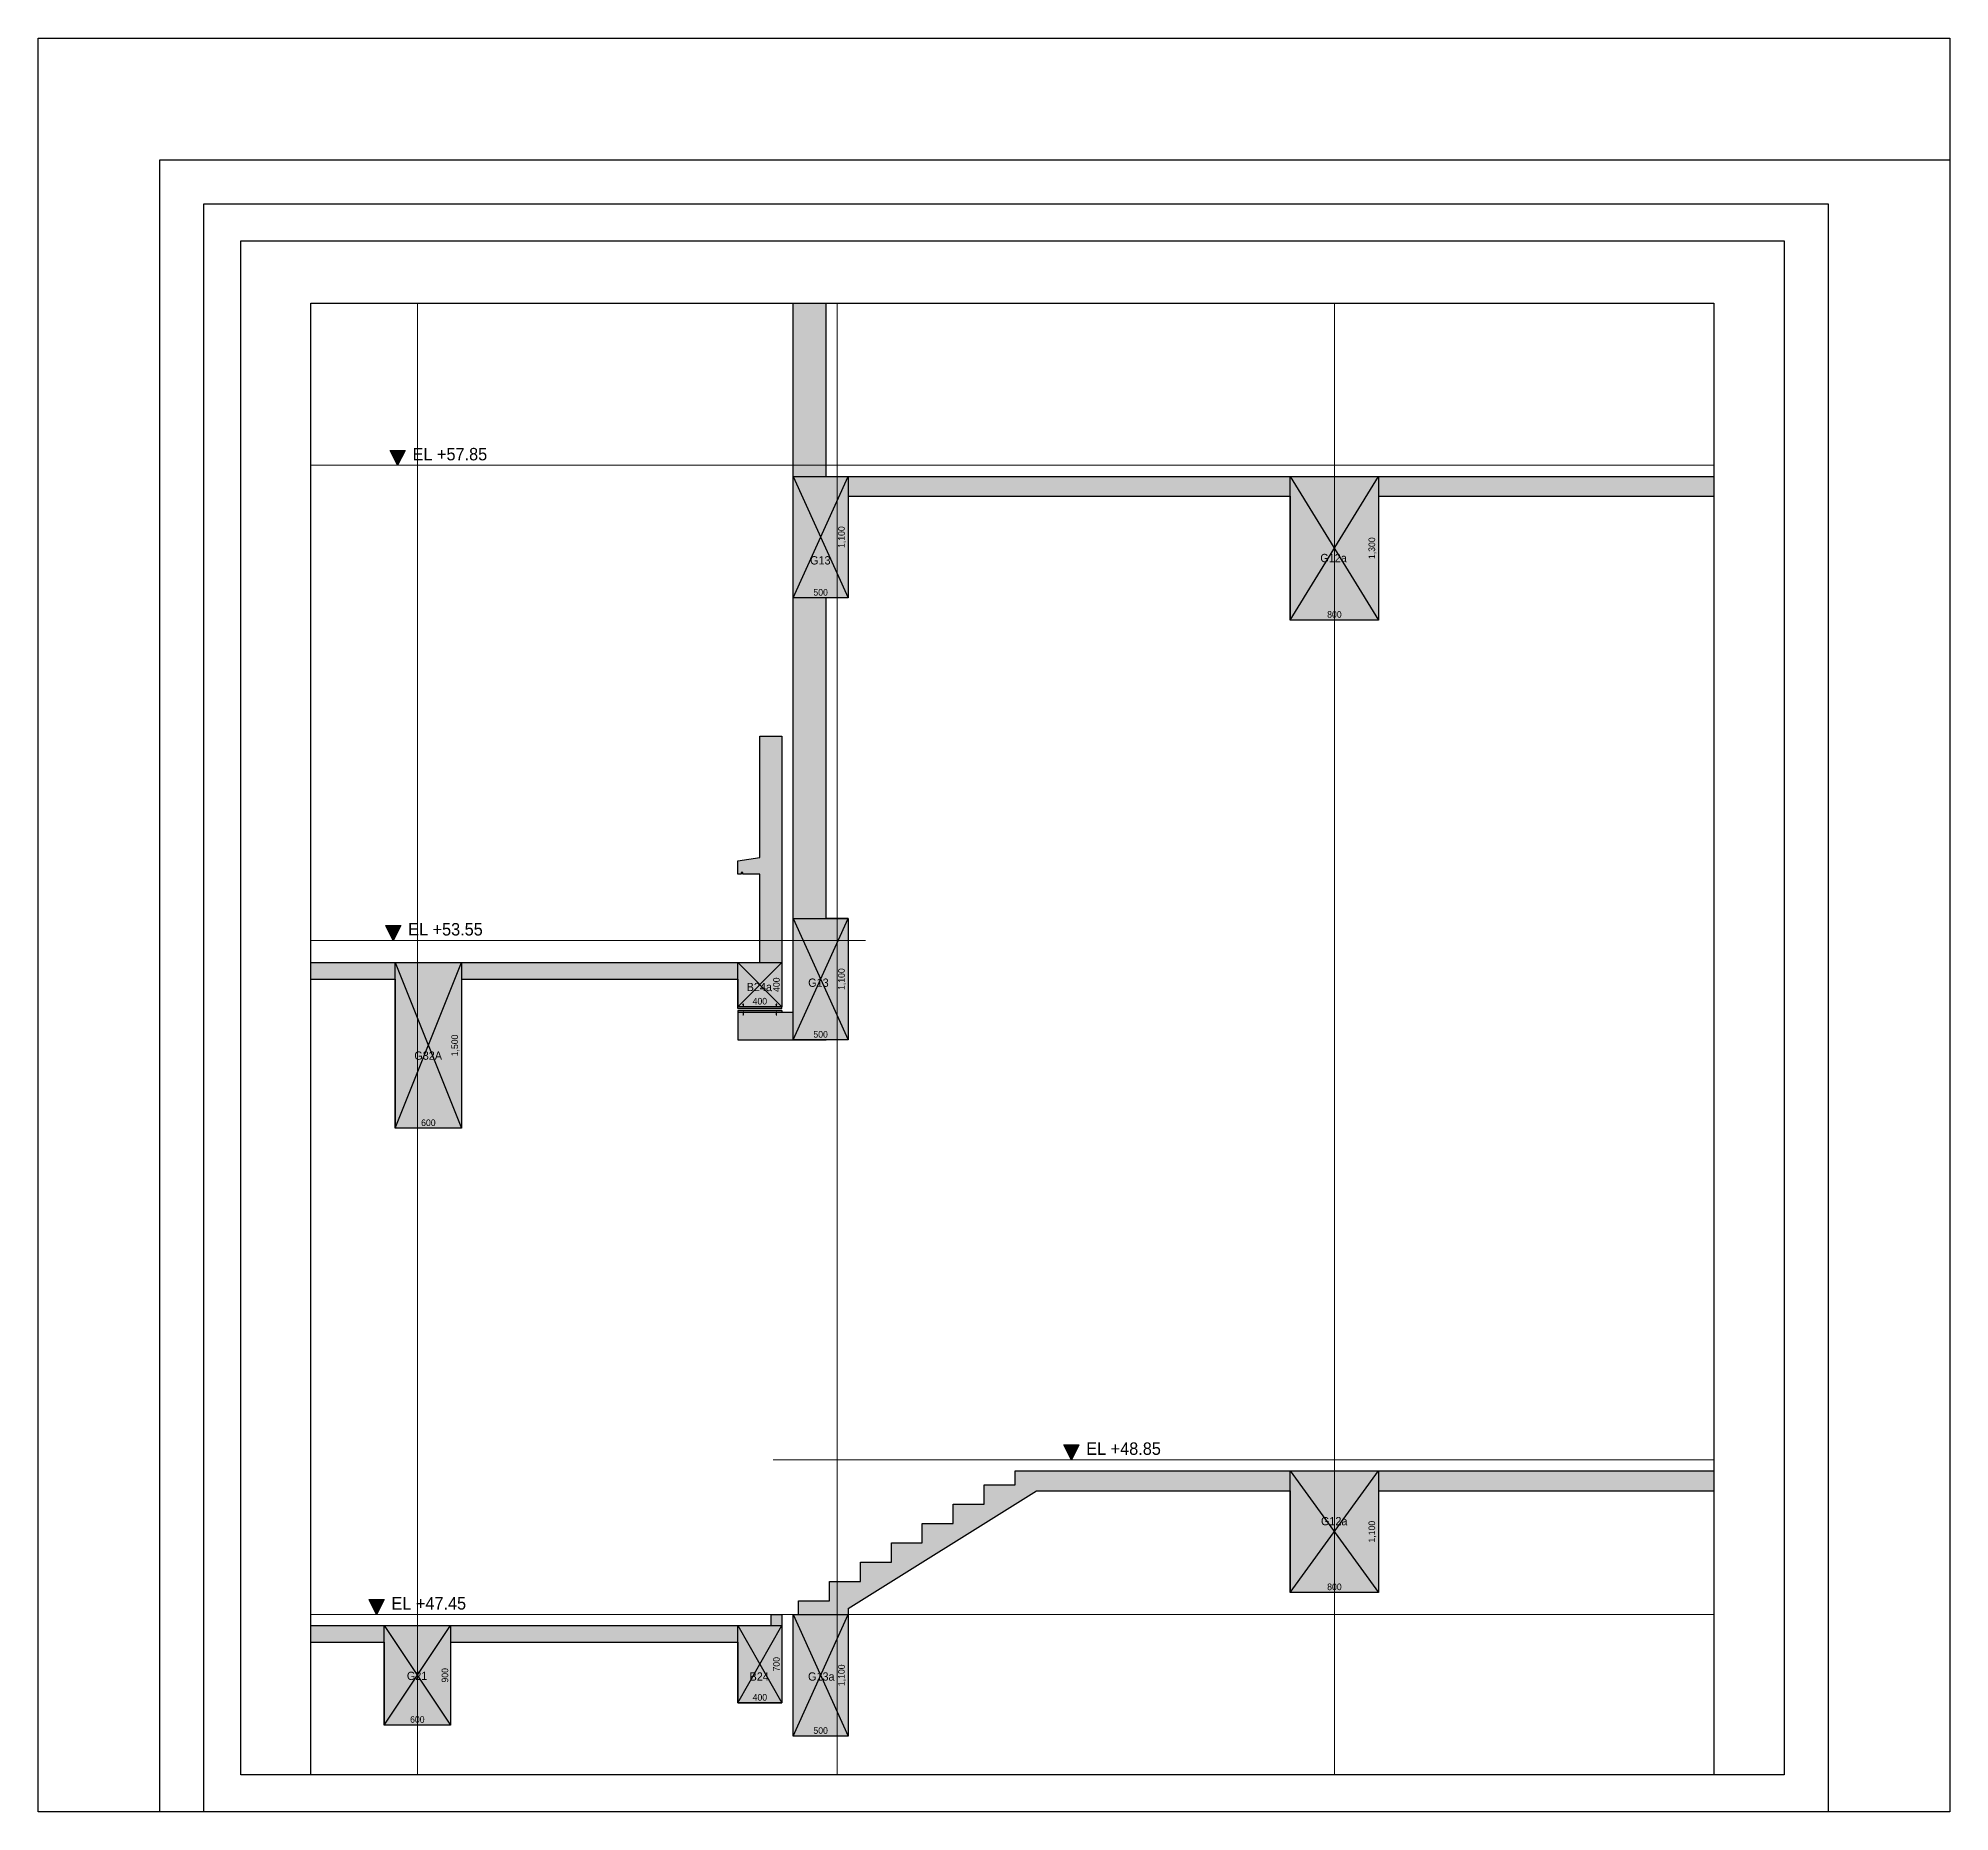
# Model space of a CAD drawing. Header units: millimetres. Extents: x 0 to 80242, y -11000 to 16050.
# Drawn here: x 17500 to 34800, y 0 to 16050 of the extents above; entities that cross this region are included whole.
import ezdxf
from ezdxf.enums import TextEntityAlignment as Align

# ---------------------------------------------------------------- set-up
doc = ezdxf.new("R2010")
doc.units = ezdxf.units.MM
doc.header["$LTSCALE"] = 60
doc.layers.get('Defpoints').update_dxf_attribs({"color": 161})
doc.layers.add('A-CON', color=2, linetype='Continuous')
doc.layers.add('구조SOLID', color=253, linetype='Continuous')
doc.layers.add('AS-HIDLINE', color=205, linetype='Continuous', plot=False)
doc.layers.add('NOPLOT', color=191, linetype='Continuous', plot=False)
doc.layers.add('CEN', color=1, linetype='Continuous', lineweight=9)
doc.styles.add('Gdim', font='Dotum.ttf')
doc.styles.add('Gtx', font='Dotum.ttf')
doc.dimstyles.new('G-Xdim', dxfattribs={"dimscale": 30, "dimtxt": 2, "dimasz": 1, "dimexe": 1.2, "dimexo": 1.2, "dimgap": 0, "dimtad": 1, "dimdec": 1, "dimdsep": 46, "dimlunit": 6, "dimtxsty": 'Gdim', "dimcen": 1, "dimse1": 1, "dimse2": 1, "dimsd1": 1, "dimsd2": 1, "dimclrd": 1, "dimclre": 1, "dimclrt": 256, "dimadec": 0, "dimazin": 0, "dimtfac": 1, "dimtdec": 1, "dimtix": 1, "dimtmove": 2, "dimatfit": 1, "dimfxl": 0, "dimtolj": 1, "dimlwd": -1, "dimlwe": -1, "dimarcsym": 0})

# ---------------------------------------------------------------- blocks, each defined once
blk = doc.blocks.new('*D74')
at = {"layer": 'Defpoints', "color": 0, "linetype": 'Continuous', "transparency": 16777216}
for p in [(-700, -1100), (100, -1080), (100, -1100)]:
    blk.add_point(p, dxfattribs=at)
at = {"layer": 'AS-HIDLINE', "linetype": 'Continuous', "transparency": 16777216, "insert": (-300, -1050), "char_height": 60, "attachment_point": 5, "style": 'Gdim'}
blk.add_mtext('\\A1;800', dxfattribs=at)
blk = doc.blocks.new('*D75')
at = {"layer": 'Defpoints', "color": 0, "linetype": 'Continuous', "transparency": 16777216}
for p in [(100, 0), (80, 0), (100, -1100)]:
    blk.add_point(p, dxfattribs=at)
at = {"layer": 'AS-HIDLINE', "linetype": 'Continuous', "transparency": 16777216, "insert": (44, -550), "char_height": 60, "attachment_point": 5, "rotation": 90, "style": 'Gdim'}
blk.add_mtext('\\A1;1,100', dxfattribs=at)
blk = doc.blocks.new('*D56')
at = {"layer": 'Defpoints', "color": 0, "linetype": 'Continuous', "transparency": 16777216}
for p in [(-500, -1100), (0, -1080), (0, -1100)]:
    blk.add_point(p, dxfattribs=at)
at = {"layer": 'AS-HIDLINE', "linetype": 'Continuous', "transparency": 16777216, "insert": (-250, -1050), "char_height": 60, "attachment_point": 5, "style": 'Gdim'}
blk.add_mtext('\\A1;500', dxfattribs=at)
blk = doc.blocks.new('*D57')
at = {"layer": 'Defpoints', "color": 0, "linetype": 'Continuous', "transparency": 16777216}
for p in [(0, 0), (-20, 0), (0, -1100)]:
    blk.add_point(p, dxfattribs=at)
at = {"layer": 'AS-HIDLINE', "linetype": 'Continuous', "transparency": 16777216, "insert": (-56, -550), "char_height": 60, "attachment_point": 5, "rotation": 90, "style": 'Gdim'}
blk.add_mtext('\\A1;1,100', dxfattribs=at)
blk = doc.blocks.new('*D65')
at = {"layer": 'Defpoints', "color": 0, "linetype": 'Continuous', "transparency": 16777216}
for p in [(-600, -900), (0, -880), (0, -900)]:
    blk.add_point(p, dxfattribs=at)
at = {"layer": 'AS-HIDLINE', "linetype": 'Continuous', "transparency": 16777216, "insert": (-300, -850), "char_height": 60, "attachment_point": 5, "style": 'Gdim'}
blk.add_mtext('\\A1;600', dxfattribs=at)
blk = doc.blocks.new('*D66')
at = {"layer": 'Defpoints', "color": 0, "linetype": 'Continuous', "transparency": 16777216}
for p in [(0, 0), (-20, 0), (0, -900)]:
    blk.add_point(p, dxfattribs=at)
at = {"layer": 'AS-HIDLINE', "linetype": 'Continuous', "transparency": 16777216, "insert": (-50, -450), "char_height": 60, "attachment_point": 5, "rotation": 90, "style": 'Gdim'}
blk.add_mtext('\\A1;900', dxfattribs=at)
blk = doc.blocks.new('*D68')
at = {"layer": 'Defpoints', "color": 0, "linetype": 'Continuous', "transparency": 16777216}
for p in [(-600, -1500), (0, -1480), (0, -1500)]:
    blk.add_point(p, dxfattribs=at)
at = {"layer": 'AS-HIDLINE', "linetype": 'Continuous', "transparency": 16777216, "insert": (-300, -1450), "char_height": 60, "attachment_point": 5, "style": 'Gdim'}
blk.add_mtext('\\A1;600', dxfattribs=at)
blk = doc.blocks.new('*D69')
at = {"layer": 'Defpoints', "color": 0, "linetype": 'Continuous', "transparency": 16777216}
for p in [(0, 0), (-20, 0), (0, -1500)]:
    blk.add_point(p, dxfattribs=at)
at = {"layer": 'AS-HIDLINE', "linetype": 'Continuous', "transparency": 16777216, "insert": (-56, -750), "char_height": 60, "attachment_point": 5, "rotation": 90, "style": 'Gdim'}
blk.add_mtext('\\A1;1,500', dxfattribs=at)
blk = doc.blocks.new('*D44')
at = {"layer": 'Defpoints', "color": 0, "linetype": 'Continuous', "transparency": 16777216}
for p in [(-200, -400), (200, -380), (200, -400)]:
    blk.add_point(p, dxfattribs=at)
at = {"layer": 'AS-HIDLINE', "linetype": 'Continuous', "transparency": 16777216, "insert": (0, -350), "char_height": 60, "attachment_point": 5, "style": 'Gdim'}
blk.add_mtext('\\A1;400', dxfattribs=at)
blk = doc.blocks.new('*D45')
at = {"layer": 'Defpoints', "color": 0, "linetype": 'Continuous', "transparency": 16777216}
for p in [(200, 0), (180, 0), (200, -400)]:
    blk.add_point(p, dxfattribs=at)
at = {"layer": 'AS-HIDLINE', "linetype": 'Continuous', "transparency": 16777216, "insert": (150, -200), "char_height": 60, "attachment_point": 5, "rotation": 90, "style": 'Gdim'}
blk.add_mtext('\\A1;400', dxfattribs=at)
blk = doc.blocks.new('*D47')
at = {"layer": 'Defpoints', "color": 0, "linetype": 'Continuous', "transparency": 16777216}
for p in [(-500, -1100), (0, -1080), (0, -1100)]:
    blk.add_point(p, dxfattribs=at)
at = {"layer": 'AS-HIDLINE', "linetype": 'Continuous', "transparency": 16777216, "insert": (-250, -1050), "char_height": 60, "attachment_point": 5, "style": 'Gdim'}
blk.add_mtext('\\A1;500', dxfattribs=at)
blk = doc.blocks.new('*D48')
at = {"layer": 'Defpoints', "color": 0, "linetype": 'Continuous', "transparency": 16777216}
for p in [(0, 0), (-20, 0), (0, -1100)]:
    blk.add_point(p, dxfattribs=at)
at = {"layer": 'AS-HIDLINE', "linetype": 'Continuous', "transparency": 16777216, "insert": (-56, -550), "char_height": 60, "attachment_point": 5, "rotation": 90, "style": 'Gdim'}
blk.add_mtext('\\A1;1,100', dxfattribs=at)
blk = doc.blocks.new('*D50')
at = {"layer": 'Defpoints', "color": 0, "linetype": 'Continuous', "transparency": 16777216}
for p in [(-800, -1300), (0, -1280), (0, -1300)]:
    blk.add_point(p, dxfattribs=at)
at = {"layer": 'AS-HIDLINE', "linetype": 'Continuous', "transparency": 16777216, "insert": (-400, -1250), "char_height": 60, "attachment_point": 5, "style": 'Gdim'}
blk.add_mtext('\\A1;800', dxfattribs=at)
blk = doc.blocks.new('*D51')
at = {"layer": 'Defpoints', "color": 0, "linetype": 'Continuous', "transparency": 16777216}
for p in [(0, 0), (-20, 0), (0, -1300)]:
    blk.add_point(p, dxfattribs=at)
at = {"layer": 'AS-HIDLINE', "linetype": 'Continuous', "transparency": 16777216, "insert": (-56, -650), "char_height": 60, "attachment_point": 5, "rotation": 90, "style": 'Gdim'}
blk.add_mtext('\\A1;1,300', dxfattribs=at)
blk = doc.blocks.new('*D35')
at = {"layer": 'Defpoints', "color": 0, "linetype": 'Continuous', "transparency": 16777216}
for p in [(0, -680), (-400, -700), (0, -700)]:
    blk.add_point(p, dxfattribs=at)
at = {"layer": 'AS-HIDLINE', "linetype": 'Continuous', "transparency": 16777216, "insert": (-200, -650), "char_height": 60, "attachment_point": 5, "style": 'Gdim'}
blk.add_mtext('\\A1;400', dxfattribs=at)
blk = doc.blocks.new('*D36')
at = {"layer": 'Defpoints', "color": 0, "linetype": 'Continuous', "transparency": 16777216}
for p in [(0, 0), (-20, 0), (0, -700)]:
    blk.add_point(p, dxfattribs=at)
at = {"layer": 'AS-HIDLINE', "linetype": 'Continuous', "transparency": 16777216, "insert": (-50, -350), "char_height": 60, "attachment_point": 5, "rotation": 90, "style": 'Gdim'}
blk.add_mtext('\\A1;700', dxfattribs=at)
blk = doc.blocks.new('A$C79424b1c')
at = {"layer": 'NOPLOT'}
for points in [[(-5600, -950), (-5600, -17000), (-22900, -17000), (-22900, -950), (-5600, -950)], [(-21800, -17000), (-21800, -2050), (-5600, -2050)], [(-21400, -17000), (-21400, -2450), (-6700, -2450), (-6700, -17000)], [(-20432, -16667), (-20432, -3349), (-7735, -3349), (-7735, -16667)]]:
    blk.add_lwpolyline(points, dxfattribs=at)
blk.add_lwpolyline([(-21067, -16667), (-21067, -2783), (-7100, -2783), (-7100, -16667)], close=True, dxfattribs=at)
blk = doc.blocks.new('A$C481fd194')
blk.add_hatch(color=256).paths.add_polyline_path([(375, 750), (-375, 750), (0, 0)])
blk.add_lwpolyline([(0, 0), (-375, 750), (375, 750), (0, 0)])
blk = doc.blocks.new('*D87')
at = {"layer": 'Defpoints', "color": 0, "linetype": 'Continuous', "transparency": 16777216}
for p in [(-300, -1100), (200, -1080), (200, -1100)]:
    blk.add_point(p, dxfattribs=at)
at = {"layer": 'AS-HIDLINE', "linetype": 'Continuous', "transparency": 16777216, "insert": (-50, -1050), "char_height": 60, "attachment_point": 5, "style": 'Gdim'}
blk.add_mtext('\\A1;500', dxfattribs=at)
blk = doc.blocks.new('*D88')
at = {"layer": 'Defpoints', "color": 0, "linetype": 'Continuous', "transparency": 16777216}
for p in [(200, 0), (180, 0), (200, -1100)]:
    blk.add_point(p, dxfattribs=at)
at = {"layer": 'AS-HIDLINE', "linetype": 'Continuous', "transparency": 16777216, "insert": (144, -550), "char_height": 60, "attachment_point": 5, "rotation": 90, "style": 'Gdim'}
blk.add_mtext('\\A1;1,100', dxfattribs=at)
blk = doc.blocks.new('ANONYM_U6')
for p, q in [((19.5, 150), (-19.5, 150)), ((-19.5, 137), (-19.5, 150)), ((-19.5, 137), (-6.5, 137)), ((-6.5, 137), (-6.5, 0)), ((-6.5, 0), (6.5, 0)), ((6.5, 0), (6.5, 137)), ((19.5, 137), (6.5, 137)), ((19.5, 137), (19.5, 150))]:
    blk.add_line(p, q)
blk = doc.blocks.new('*U73')
at = {"layer": 'AS-HIDLINE', "linetype": 'Continuous'}
for p, q in [((-700, -1100), (100, 0)), ((-700, 0), (100, -1100))]:
    blk.add_line(p, q, dxfattribs=at)
blk.add_lwpolyline([(-700, -1100), (-700, 0), (100, 0), (100, -1100)], close=True, dxfattribs=at)
dim = blk.add_linear_dim(base=(80.13, 0), p1=(100, -1100), p2=(100, 0), angle=90, dimstyle='G-Xdim', override={"dimtxsty": 'Gdim'}, dxfattribs=at)
dim.commit()
dim.dimension.update_dxf_attribs({"geometry": '*D75', "text_midpoint": (44.31, -550)})
dim = blk.add_linear_dim(base=(100, -1080.06), p1=(-700, -1100), p2=(100, -1100), dimstyle='G-Xdim', override={"dimtxsty": 'Gdim'}, dxfattribs=at)
dim.commit()
dim.dimension.update_dxf_attribs({"geometry": '*D74', "text_midpoint": (-300, -1050.02)})
blk = doc.blocks.new('*U55')
at = {"layer": 'AS-HIDLINE', "linetype": 'Continuous'}
for p, q in [((-500, -1100), (0, 0)), ((-500, 0), (0, -1100))]:
    blk.add_line(p, q, dxfattribs=at)
blk.add_lwpolyline([(-500, -1100), (-500, 0), (0, 0), (0, -1100)], close=True, dxfattribs=at)
dim = blk.add_linear_dim(base=(-19.87, 0), p1=(0, -1100), p2=(0, 0), angle=90, dimstyle='G-Xdim', override={"dimtxsty": 'Gdim'}, dxfattribs=at)
dim.commit()
dim.dimension.update_dxf_attribs({"geometry": '*D57', "text_midpoint": (-55.69, -550)})
dim = blk.add_linear_dim(base=(0, -1080.06), p1=(-500, -1100), p2=(0, -1100), dimstyle='G-Xdim', override={"dimtxsty": 'Gdim'}, dxfattribs=at)
dim.commit()
dim.dimension.update_dxf_attribs({"geometry": '*D56', "text_midpoint": (-250, -1050.02)})
blk = doc.blocks.new('*U64')
at = {"layer": 'AS-HIDLINE', "linetype": 'Continuous'}
for p, q in [((-600, -900), (0, 0)), ((-600, 0), (0, -900))]:
    blk.add_line(p, q, dxfattribs=at)
blk.add_lwpolyline([(-600, -900), (-600, 0), (0, 0), (0, -900)], close=True, dxfattribs=at)
dim = blk.add_linear_dim(base=(-19.87, 0), p1=(0, -900), p2=(0, 0), angle=90, dimstyle='G-Xdim', override={"dimtxsty": 'Gdim'}, dxfattribs=at)
dim.commit()
dim.dimension.update_dxf_attribs({"geometry": '*D66', "text_midpoint": (-49.91, -450)})
dim = blk.add_linear_dim(base=(0, -880.06), p1=(-600, -900), p2=(0, -900), dimstyle='G-Xdim', override={"dimtxsty": 'Gdim'}, dxfattribs=at)
dim.commit()
dim.dimension.update_dxf_attribs({"geometry": '*D65', "text_midpoint": (-300, -850.02)})
blk = doc.blocks.new('*U67')
at = {"layer": 'AS-HIDLINE', "linetype": 'Continuous'}
for p, q in [((-600, -1500), (0, 0)), ((-600, 0), (0, -1500))]:
    blk.add_line(p, q, dxfattribs=at)
blk.add_lwpolyline([(-600, -1500), (-600, 0), (0, 0), (0, -1500)], close=True, dxfattribs=at)
dim = blk.add_linear_dim(base=(-19.87, 0), p1=(0, -1500), p2=(0, 0), angle=90, dimstyle='G-Xdim', override={"dimtxsty": 'Gdim'}, dxfattribs=at)
dim.commit()
dim.dimension.update_dxf_attribs({"geometry": '*D69', "text_midpoint": (-55.69, -750)})
dim = blk.add_linear_dim(base=(0, -1480.06), p1=(-600, -1500), p2=(0, -1500), dimstyle='G-Xdim', override={"dimtxsty": 'Gdim'}, dxfattribs=at)
dim.commit()
dim.dimension.update_dxf_attribs({"geometry": '*D68', "text_midpoint": (-300, -1450.02)})
blk = doc.blocks.new('*U43')
at = {"layer": 'AS-HIDLINE', "linetype": 'Continuous'}
for p, q in [((-200, -400), (200, 0)), ((-200, 0), (200, -400))]:
    blk.add_line(p, q, dxfattribs=at)
blk.add_lwpolyline([(-200, -400), (-200, 0), (200, 0), (200, -400)], close=True, dxfattribs=at)
dim = blk.add_linear_dim(base=(180.13, 0), p1=(200, -400), p2=(200, 0), angle=90, dimstyle='G-Xdim', override={"dimtxsty": 'Gdim'}, dxfattribs=at)
dim.commit()
dim.dimension.update_dxf_attribs({"geometry": '*D45', "text_midpoint": (150.09, -200)})
dim = blk.add_linear_dim(base=(200, -380.06), p1=(-200, -400), p2=(200, -400), dimstyle='G-Xdim', override={"dimtxsty": 'Gdim'}, dxfattribs=at)
dim.commit()
dim.dimension.update_dxf_attribs({"geometry": '*D44', "text_midpoint": (0, -350.02)})
blk = doc.blocks.new('*U46')
at = {"layer": 'AS-HIDLINE', "linetype": 'Continuous'}
for p, q in [((-500, -1100), (0, 0)), ((-500, 0), (0, -1100))]:
    blk.add_line(p, q, dxfattribs=at)
blk.add_lwpolyline([(-500, -1100), (-500, 0), (0, 0), (0, -1100)], close=True, dxfattribs=at)
dim = blk.add_linear_dim(base=(-19.87, 0), p1=(0, -1100), p2=(0, 0), angle=90, dimstyle='G-Xdim', override={"dimtxsty": 'Gdim'}, dxfattribs=at)
dim.commit()
dim.dimension.update_dxf_attribs({"geometry": '*D48', "text_midpoint": (-55.69, -550)})
dim = blk.add_linear_dim(base=(0, -1080.06), p1=(-500, -1100), p2=(0, -1100), dimstyle='G-Xdim', override={"dimtxsty": 'Gdim'}, dxfattribs=at)
dim.commit()
dim.dimension.update_dxf_attribs({"geometry": '*D47', "text_midpoint": (-250, -1050.02)})
blk = doc.blocks.new('*U49')
at = {"layer": 'AS-HIDLINE', "linetype": 'Continuous'}
for p, q in [((-800, -1300), (0, 0)), ((-800, 0), (0, -1300))]:
    blk.add_line(p, q, dxfattribs=at)
blk.add_lwpolyline([(-800, -1300), (-800, 0), (0, 0), (0, -1300)], close=True, dxfattribs=at)
dim = blk.add_linear_dim(base=(-19.87, 0), p1=(0, -1300), p2=(0, 0), angle=90, dimstyle='G-Xdim', override={"dimtxsty": 'Gdim'}, dxfattribs=at)
dim.commit()
dim.dimension.update_dxf_attribs({"geometry": '*D51', "text_midpoint": (-55.69, -650)})
dim = blk.add_linear_dim(base=(0, -1280.06), p1=(-800, -1300), p2=(0, -1300), dimstyle='G-Xdim', override={"dimtxsty": 'Gdim'}, dxfattribs=at)
dim.commit()
dim.dimension.update_dxf_attribs({"geometry": '*D50', "text_midpoint": (-400, -1250.02)})
blk = doc.blocks.new('*U34')
at = {"layer": 'AS-HIDLINE', "linetype": 'Continuous'}
for p, q in [((-400, -700), (0, 0)), ((-400, 0), (0, -700))]:
    blk.add_line(p, q, dxfattribs=at)
blk.add_lwpolyline([(-400, -700), (-400, 0), (0, 0), (0, -700)], close=True, dxfattribs=at)
dim = blk.add_linear_dim(base=(-19.87, 0), p1=(0, -700), p2=(0, 0), angle=90, dimstyle='G-Xdim', override={"dimtxsty": 'Gdim'}, dxfattribs=at)
dim.commit()
dim.dimension.update_dxf_attribs({"geometry": '*D36', "text_midpoint": (-49.91, -350)})
dim = blk.add_linear_dim(base=(0, -680.06), p1=(-400, -700), p2=(0, -700), dimstyle='G-Xdim', override={"dimtxsty": 'Gdim'}, dxfattribs=at)
dim.commit()
dim.dimension.update_dxf_attribs({"geometry": '*D35', "text_midpoint": (-200, -650.02)})
blk = doc.blocks.new('*U86')
at = {"layer": 'AS-HIDLINE', "linetype": 'Continuous'}
for p, q in [((-300, -1100), (200, 0)), ((-300, 0), (200, -1100))]:
    blk.add_line(p, q, dxfattribs=at)
blk.add_lwpolyline([(-300, -1100), (-300, 0), (200, 0), (200, -1100)], close=True, dxfattribs=at)
dim = blk.add_linear_dim(base=(180.13, 0), p1=(200, -1100), p2=(200, 0), angle=90, dimstyle='G-Xdim', override={"dimtxsty": 'Gdim'}, dxfattribs=at)
dim.commit()
dim.dimension.update_dxf_attribs({"geometry": '*D88', "text_midpoint": (144.31, -550)})
dim = blk.add_linear_dim(base=(200, -1080.06), p1=(-300, -1100), p2=(200, -1100), dimstyle='G-Xdim', override={"dimtxsty": 'Gdim'}, dxfattribs=at)
dim.commit()
dim.dimension.update_dxf_attribs({"geometry": '*D87', "text_midpoint": (-50, -1050.02)})

msp = doc.modelspace()

# ---------------------------------------------------------------- hatches: boundary and pattern name
at = {"layer": '구조SOLID'}
h = msp.add_hatch(color=256, dxfattribs=at)
h.dxf.hatch_style = 1
h.paths.add_polyline_path([(29631, 11905), (32665, 11905), (32665, 12085), (24631, 12085), (24631, 13651), (24331, 13651), (24331, 7235), (23831, 7235), (23831, 6985), (24331, 6985), (24631, 6985), (24831, 6985), (24831, 8085), (24631, 8085), (24631, 10985), (24831, 10985), (24831, 11905), (28831, 11905), (28831, 10785), (29631, 10785)])
h.paths.add_polyline_path([(24231, 9735), (24031, 9735), (24031, 8635), (23831, 8605), (23831, 8485), (23861, 8485), (23861, 8500), (23876, 8500), (23876, 8485), (24031, 8485), (24031, 7685), (19968, 7685), (19968, 7535), (20731, 7535), (20731, 6185), (21331, 6185), (21331, 7535), (23831, 7535), (23831, 7285), (24231, 7285)])
h = msp.add_hatch(color=256, dxfattribs=at)
h.dxf.hatch_style = 1
h.paths.add_polyline_path([(23831, 985), (24231, 985), (24231, 1785), (24131, 1785), (24131, 1685), (19968, 1685), (19968, 1535), (20631, 1535), (20631, 785), (21231, 785), (21231, 1535), (23831, 1535)])
h.paths.add_polyline_path([(24831, 1840), (26536, 2905), (28831, 2905), (28831, 1985), (29631, 1985), (29631, 2905), (32665, 2905), (32665, 3085), (26341, 3085), (26341, 2960), (26061, 2960), (26061, 2785), (25781, 2785), (25781, 2610), (25501, 2610), (25501, 2435), (25221, 2435), (25221, 2260), (24941, 2260), (24941, 2085), (24661, 2085), (24661, 1910), (24381, 1910), (24381, 1785), (24331, 1785), (24331, 685), (24831, 685)])

# ---------------------------------------------------------------- linework, layer by layer
at = {"color": 4}
for p, q in [((24231, 7269), (24231, 7285)), ((24231, 7251), (24231, 7235))]:
    msp.add_line(p, q, dxfattribs=at)
for points in [[(23831, 7269), (23831, 7285)], [(23831, 7269), (24231, 7269)], [(23831, 7251), (24231, 7251)], [(23831, 7251), (23831, 7235)]]:
    msp.add_lwpolyline(points, dxfattribs=at)
at = {"layer": 'A-CON'}
for p, q in [((24331, 7235), (24331, 13651)), ((24631, 12085), (24631, 13651)), ((24631, 12085), (32665, 12085)), ((24831, 11905), (28831, 11905)), ((24831, 11905), (24831, 10985)), ((28831, 11905), (28831, 10785)), ((29631, 11905), (32665, 11905)), ((29631, 11905), (29631, 10785)), ((24631, 8085), (24631, 10985)), ((24831, 10985), (24631, 10985)), ((29631, 10785), (28831, 10785)), ((24031, 8635), (24031, 9735)), ((24031, 9735), (24231, 9735)), ((24231, 9735), (24231, 7285)), ((23831, 8605), (24031, 8635)), ((23831, 8485), (23831, 8605)), ((23861, 8485), (23831, 8485)), ((23876, 8500), (23861, 8500)), ((23861, 8500), (23861, 8485)), ((23876, 8485), (23876, 8500)), ((24031, 8485), (23876, 8485)), ((24031, 7685), (24031, 8485)), ((24831, 8085), (24631, 8085)), ((24831, 8085), (24831, 6985)), ((19968, 7685), (24031, 7685)), ((19968, 7535, 0), (20731, 7535)), ((20731, 7535), (20731, 6185)), ((21331, 7535), (23831, 7535)), ((21331, 7535), (21331, 6185)), ((23831, 7535), (23831, 7285)), ((23831, 7285), (24231, 7285)), ((23831, 7235), (24331, 7235)), ((23831, 7235), (23831, 6985)), ((23831, 6985), (24331, 6985)), ((24331, 6985), (24631, 6985)), ((24831, 6985), (24581, 6985)), ((21331, 6185), (20731, 6185)), ((26061, 2785), (26061, 2960)), ((26061, 2960), (26341, 2960)), ((26341, 3085), (32665, 3085)), ((26341, 2960), (26341, 3085)), ((24831, 1840), (26536, 2905)), ((25781, 2610), (25781, 2785)), ((25781, 2785), (26061, 2785)), ((26536, 2905), (28831, 2905)), ((28831, 2905), (28831, 1985)), ((29631, 2905), (32665, 2905)), ((29631, 2905), (29631, 1985)), ((25501, 2435), (25501, 2610)), ((25501, 2610), (25781, 2610)), ((25221, 2260), (25221, 2435)), ((25221, 2435), (25501, 2435)), ((24941, 2085), (24941, 2260)), ((24941, 2260), (25221, 2260)), ((24661, 1910), (24661, 2085)), ((24661, 2085), (24941, 2085)), ((24381, 1785), (24381, 1910)), ((24381, 1910), (24661, 1910)), ((29631, 1985), (28831, 1985)), ((24131, 1785), (24131, 1685)), ((24131, 1785), (24231, 1785)), ((24231, 1785), (24231, 985)), ((24331, 685), (24331, 1785)), ((24331, 1785), (24381, 1785)), ((24831, 1840), (24831, 685)), ((19968, 1685), (24131, 1685)), ((19968, 1535), (20631, 1535)), ((20631, 1535), (20631, 785)), ((21231, 1535), (23831, 1535)), ((21231, 1535), (21231, 785)), ((23831, 1535), (23831, 985)), ((23831, 985), (24231, 985)), ((21231, 785), (20631, 785)), ((24831, 685), (24331, 685))]:
    msp.add_line(p, q, dxfattribs=at)
at = {"layer": 'CEN'}
for p, q in [((20931, 13651), (20931, 333)), ((24731, 13651), (24731, 333)), ((29231, 13651), (29231, 333)), ((19968, 12185), (32665, 12185)), ((24151, 3185), (32665, 3185)), ((19968, 1785), (32665, 1785))]:
    msp.add_line(p, q, dxfattribs=at)
msp.add_lwpolyline([(24988, 7885), (19968, 7885)], dxfattribs=at)

# ---------------------------------------------------------------- block references
at = {"xscale": 0.160005224660397, "yscale": 0.160005224660397, "zscale": 0.075}
for p in [(23881, 7285), (24181, 7285)]:
    msp.add_blockref('ANONYM_U6', p, dxfattribs=at)
at = {"xscale": 0.160005224660397, "yscale": 0.160005224660397, "zscale": 0.075, "rotation": 180}
for p in [(23881, 7235), (24181, 7235)]:
    msp.add_blockref('ANONYM_U6', p, dxfattribs=at)
at = {"layer": 'AS-HIDLINE', "linetype": 'Continuous'}
for name, p in [('*U46', (24831, 12085)), ('*U49', (29631, 12085)), ('*U86', (24631, 8085)), ('*U67', (21331, 7685)), ('*U43', (24031, 7685)), ('*U73', (29531, 3085)), ('*U55', (24831, 1785)), ('*U64', (21231, 1685)), ('*U34', (24231, 1685))]:
    msp.add_blockref(name, p, dxfattribs=at)
at = {"layer": 'NOPLOT'}
msp.add_blockref('A$C79424b1c', (40400, 17000), dxfattribs=at)
at = {"layer": 'NOPLOT', "xscale": 0.18, "yscale": 0.18, "zscale": 0.18}
for p in [(20753, 12185), (20713, 7885), (26850, 3185), (20562, 1785)]:
    msp.add_blockref('A$C481fd194', p, dxfattribs=at)

# ---------------------------------------------------------------- texts
at = {"layer": 'AS-HIDLINE', "linetype": 'Continuous'}
for s, style, p in [('G13', 'Gdim', (24578, 11325)), ('G12a', 'Gdim', (29223, 11346)), ('G32A', 'Gdim', (21029, 6843)), ('G12a', 'Gdim', (29229, 2630)), ('G21', 'Gdim', (20929, 1230)), ('B24', 'Gtx', (24025, 1224)), ('G13a', 'Gdim', (24587, 1224))]:
    msp.add_text(s, height=75, dxfattribs=dict(at, style=style)).set_placement(p, align=Align.MIDDLE_CENTER)
at = {"layer": 'AS-HIDLINE', "color": 1, "linetype": 'Continuous'}
for s, style, p in [('B24a', 'Gtx', (24026, 7464)), ('G13', 'Gdim', (24561, 7503))]:
    msp.add_text(s, height=75, dxfattribs=dict(at, style=style)).set_placement(p, align=Align.MIDDLE_CENTER)
at = {"layer": 'NOPLOT', "style": 'Gdim'}
for s, p in [('EL +57.85', (20888, 12230)), ('EL +53.55', (20848, 7930)), ('EL +48.85', (26985, 3230)), ('EL +47.45', (20697, 1830))]:
    msp.add_text(s, height=112.5, dxfattribs=at).set_placement(p)

doc.saveas('drawing.dxf')
